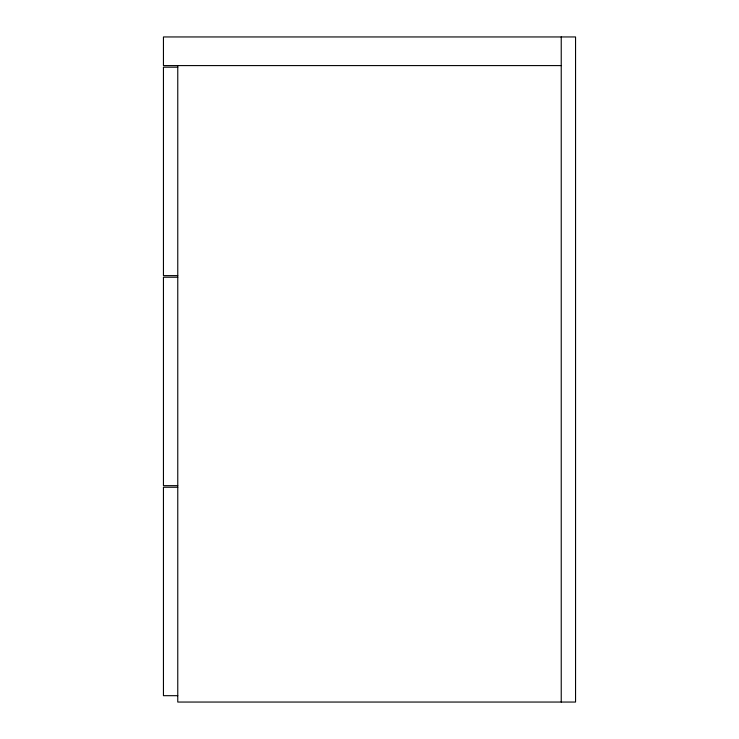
<?xml version="1.0" encoding="UTF-8"?>
<svg xmlns="http://www.w3.org/2000/svg" width="739" height="739" viewBox="0 0 739 739"><rect width="100%" height="100%" fill="white"/><g stroke="black" fill="none" stroke-linecap="round" stroke-linejoin="round"><path stroke-width="1.11" d="M561.234 65.586L163.448 65.586L163.448 36.95L575.552 36.95L575.552 702.05L177.766 702.05L177.766 65.586M177.766 67.184L163.448 67.184L163.448 275.619L177.766 275.619M177.766 277.217L163.448 277.217L163.448 485.652L177.766 485.652M177.766 487.241L163.448 487.241L163.448 695.685L177.766 695.685M561.234 36.95L561.234 702.05"/></g></svg>
